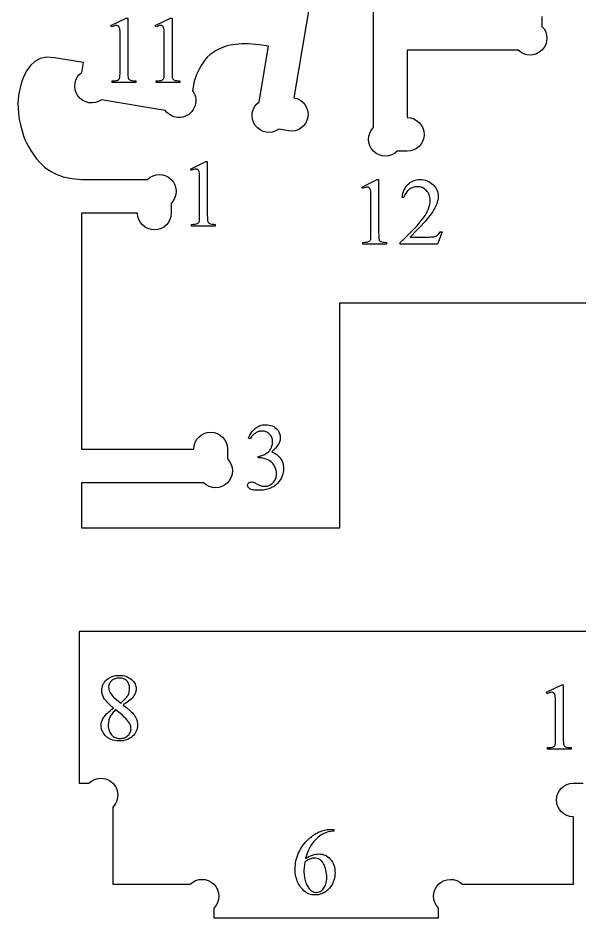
# Model space of a CAD drawing. Extents: x 7 to 905, y -397 to 592.
# Drawn here: x 644.4 to 724.3, y 313.2 to 441.4 of the extents above; entities that cross this region are included whole.
import ezdxf

# ---------------------------------------------------------------- set-up
doc = ezdxf.new("R2010")
doc.units = 0
doc.header["$MEASUREMENT"] = 0
doc.layers.add('EXT', color=1, linetype='CONTINUOUS')
doc.layers.add('TEXT', color=18, linetype='CONTINUOUS')

msp = doc.modelspace()

# ---------------------------------------------------------------- linework, layer by layer
at = {"layer": 'EXT'}
for points in [[(686.61, 447.48), (683.7, 430.05, -1), (682.91, 425.31), (681.53, 425.55, -1), (678.74, 429.45), (680.06, 437.38), (679.39, 437.49), (678.78, 437.57), (678.21, 437.63), (677.68, 437.67), (677.18, 437.7), (676.71, 437.71), (676.27, 437.7), (675.84, 437.68), (675.42, 437.64), (675.01, 437.59), (674.61, 437.52), (674.21, 437.43), (673.82, 437.31), (673.42, 437.16), (673.02, 436.97), (672.61, 436.75), (672.2, 436.49), (671.78, 436.18), (671.36, 435.8), (670.96, 435.34), (670.56, 434.78), (670.18, 434.12), (669.83, 433.34), (669.5, 432.42), (669.27, 431.03, -1), (665.36, 428.24), (656.28, 429.75, -1), (653.49, 433.66), (653.72, 435.05), (649.59, 435.73), (648.5, 435.81), (647.57, 435.62), (646.79, 435.21), (646.15, 434.63), (645.63, 433.91), (645.22, 433.11), (644.91, 432.27), (644.68, 431.44), (644.52, 430.65), (644.43, 429.9), (644.39, 429.2), (644.4, 428.54), (644.45, 427.91), (644.53, 427.31), (644.63, 426.74), (644.75, 426.19), (644.88, 425.66), (645.02, 425.14), (645.18, 424.63), (645.38, 424.12), (645.61, 423.61), (645.88, 423.08), (646.2, 422.53), (646.58, 421.96), (647.03, 421.36), (647.55, 420.76), (648.18, 420.17), (648.93, 419.63), (649.81, 419.16), (650.84, 418.78), (652.04, 418.53), (653.43, 418.42), (662.84, 418.42, -1), (666.23, 415.03), (666.23, 413.62, -1), (661.43, 413.62), (653.43, 413.62), (653.43, 380.02), (669.43, 380.02, -1), (674.23, 380.02), (674.23, 378.61, -1), (670.84, 375.22), (653.43, 375.22), (653.43, 368.82), (690.23, 368.82), (690.23, 400.82), (770.23, 400.82)], [(719.03, 441.62), (719.03, 440.21, -1), (715.64, 436.82), (699.83, 436.82), (699.83, 427.22, -1), (699.83, 422.42), (698.42, 422.42, -1), (695.03, 425.81), (695.03, 446.79, 0.920673)], [(733.1, 354.04), (653.1, 354.04), (653.1, 332.44), (654.5, 332.44, -1), (657.9, 329.04), (657.9, 318.04), (668.9, 318.04, -1), (672.3, 314.64), (672.3, 313.24), (704.3, 313.24), (704.3, 314.64, -1), (707.69, 318.04), (723.5, 318.04), (723.5, 327.64, -1), (723.5, 332.44), (724.9, 332.44, -1)]]:
    msp.add_lwpolyline(points, format="xyb", dxfattribs=at)
at = {"layer": 'TEXT'}
for points in [[(657.63, 440.32), (659.82, 441.39), (660.04, 441.39), (660.04, 433.79), (660.04, 433.45), (660.05, 433.18), (660.07, 432.98), (660.1, 432.85), (660.14, 432.76), (660.2, 432.69), (660.27, 432.62), (660.36, 432.56), (660.49, 432.52), (660.67, 432.49), (660.89, 432.46), (661.17, 432.45), (661.17, 432.21), (657.79, 432.21), (657.79, 432.45), (658.08, 432.46), (658.31, 432.49), (658.49, 432.52), (658.61, 432.56), (658.7, 432.61), (658.77, 432.67), (658.83, 432.74), (658.87, 432.82), (658.9, 432.94), (658.92, 433.14), (658.94, 433.43), (658.94, 433.79), (658.94, 438.65), (658.94, 439.1), (658.93, 439.46), (658.91, 439.73), (658.88, 439.91), (658.85, 440.01), (658.81, 440.1), (658.76, 440.17), (658.71, 440.22), (658.64, 440.27), (658.57, 440.3), (658.49, 440.32), (658.41, 440.32), (658.28, 440.31), (658.12, 440.27), (657.94, 440.21), (657.73, 440.12)], [(663.92, 440.32), (666.11, 441.39), (666.33, 441.39), (666.33, 433.79), (666.33, 433.45), (666.35, 433.18), (666.37, 432.98), (666.39, 432.85), (666.43, 432.76), (666.49, 432.69), (666.56, 432.62), (666.66, 432.56), (666.78, 432.52), (666.96, 432.49), (667.19, 432.46), (667.46, 432.45), (667.46, 432.21), (664.08, 432.21), (664.08, 432.45), (664.37, 432.46), (664.6, 432.49), (664.78, 432.52), (664.9, 432.56), (664.99, 432.61), (665.06, 432.67), (665.12, 432.74), (665.16, 432.82), (665.19, 432.94), (665.22, 433.14), (665.23, 433.43), (665.23, 433.79), (665.23, 438.65), (665.23, 439.1), (665.22, 439.46), (665.2, 439.73), (665.17, 439.91), (665.14, 440.01), (665.1, 440.1), (665.06, 440.17), (665, 440.22), (664.93, 440.27), (664.86, 440.3), (664.79, 440.32), (664.7, 440.32), (664.57, 440.31), (664.41, 440.27), (664.23, 440.21), (664.02, 440.12)], [(668.95, 419.88), (671.14, 420.95), (671.36, 420.95), (671.36, 413.35), (671.37, 413), (671.38, 412.73), (671.4, 412.53), (671.43, 412.4), (671.47, 412.32), (671.52, 412.24), (671.6, 412.17), (671.69, 412.12), (671.81, 412.07), (671.99, 412.04), (672.22, 412.02), (672.5, 412.01), (672.5, 411.76), (669.11, 411.76), (669.11, 412.01), (669.4, 412.02), (669.64, 412.04), (669.81, 412.07), (669.94, 412.12), (670.02, 412.17), (670.09, 412.23), (670.15, 412.3), (670.19, 412.37), (670.23, 412.5), (670.25, 412.7), (670.26, 412.98), (670.27, 413.35), (670.27, 418.2), (670.26, 418.65), (670.25, 419.01), (670.23, 419.28), (670.2, 419.47), (670.17, 419.57), (670.14, 419.65), (670.09, 419.72), (670.03, 419.78), (669.97, 419.82), (669.9, 419.85), (669.82, 419.87), (669.74, 419.88), (669.6, 419.86), (669.44, 419.83), (669.26, 419.76), (669.05, 419.67)], [(693.35, 417.32), (695.54, 418.39), (695.76, 418.39), (695.76, 410.79), (695.77, 410.45), (695.78, 410.18), (695.8, 409.98), (695.82, 409.85), (695.86, 409.76), (695.92, 409.68), (696, 409.62), (696.09, 409.56), (696.21, 409.52), (696.39, 409.48), (696.62, 409.46), (696.9, 409.45), (696.9, 409.2), (693.51, 409.2), (693.51, 409.45), (693.8, 409.46), (694.04, 409.48), (694.21, 409.52), (694.33, 409.56), (694.42, 409.61), (694.49, 409.67), (694.55, 409.74), (694.59, 409.82), (694.63, 409.94), (694.65, 410.14), (694.66, 410.43), (694.67, 410.79), (694.67, 415.65), (694.66, 416.1), (694.65, 416.46), (694.63, 416.73), (694.6, 416.91), (694.57, 417.01), (694.53, 417.09), (694.49, 417.17), (694.43, 417.22), (694.37, 417.27), (694.3, 417.3), (694.22, 417.32), (694.14, 417.32), (694, 417.31), (693.84, 417.27), (693.66, 417.21), (693.45, 417.12)], [(704.79, 410.94), (704.16, 409.2), (698.85, 409.2), (698.85, 409.45), (699.41, 409.97), (699.93, 410.47), (700.41, 410.94), (700.84, 411.39), (701.23, 411.82), (701.58, 412.22), (701.89, 412.59), (702.15, 412.94), (702.37, 413.28), (702.56, 413.6), (702.73, 413.92), (702.86, 414.24), (702.97, 414.54), (703.04, 414.84), (703.09, 415.13), (703.1, 415.42), (703.09, 415.63), (703.07, 415.83), (703.03, 416.02), (702.97, 416.2), (702.9, 416.37), (702.81, 416.53), (702.7, 416.68), (702.58, 416.82), (702.44, 416.95), (702.3, 417.07), (702.16, 417.16), (702, 417.24), (701.84, 417.3), (701.68, 417.34), (701.5, 417.37), (701.32, 417.37), (701.16, 417.37), (701, 417.35), (700.84, 417.32), (700.69, 417.28), (700.55, 417.22), (700.4, 417.16), (700.27, 417.08), (700.13, 416.99), (700, 416.88), (699.89, 416.77), (699.77, 416.64), (699.67, 416.51), (699.58, 416.36), (699.5, 416.2), (699.42, 416.03), (699.35, 415.85), (699.11, 415.85), (699.16, 416.15), (699.22, 416.43), (699.3, 416.69), (699.4, 416.93), (699.52, 417.16), (699.65, 417.37), (699.8, 417.56), (699.96, 417.73), (700.14, 417.89), (700.32, 418.02), (700.52, 418.13), (700.73, 418.23), (700.95, 418.3), (701.18, 418.35), (701.42, 418.38), (701.68, 418.39), (701.94, 418.38), (702.2, 418.35), (702.45, 418.29), (702.68, 418.21), (702.9, 418.12), (703.11, 417.99), (703.31, 417.85), (703.5, 417.69), (703.68, 417.51), (703.82, 417.32), (703.95, 417.12), (704.05, 416.92), (704.13, 416.71), (704.19, 416.49), (704.23, 416.26), (704.24, 416.03), (704.23, 415.86), (704.22, 415.69), (704.19, 415.51), (704.16, 415.34), (704.11, 415.17), (704.06, 415), (703.99, 414.83), (703.92, 414.66), (703.79, 414.39), (703.63, 414.11), (703.46, 413.84), (703.27, 413.55), (703.07, 413.27), (702.84, 412.98), (702.59, 412.68), (702.33, 412.38), (701.58, 411.57), (700.98, 410.94), (700.54, 410.48), (700.26, 410.21), (702.61, 410.21), (702.94, 410.21), (703.22, 410.22), (703.45, 410.24), (703.62, 410.26), (703.76, 410.29), (703.89, 410.34), (704.02, 410.4), (704.14, 410.48), (704.25, 410.57), (704.35, 410.67), (704.45, 410.8), (704.54, 410.94)], [(677.23, 381.58), (677.33, 381.8), (677.43, 382.01), (677.54, 382.21), (677.66, 382.39), (677.79, 382.56), (677.92, 382.71), (678.06, 382.86), (678.2, 382.99), (678.35, 383.1), (678.51, 383.2), (678.68, 383.29), (678.86, 383.36), (679.05, 383.41), (679.24, 383.45), (679.45, 383.47), (679.66, 383.48), (679.93, 383.47), (680.17, 383.44), (680.4, 383.38), (680.62, 383.3), (680.82, 383.21), (681, 383.08), (681.17, 382.94), (681.32, 382.78), (681.43, 382.64), (681.51, 382.51), (681.59, 382.37), (681.65, 382.23), (681.7, 382.09), (681.73, 381.95), (681.75, 381.8), (681.76, 381.65), (681.76, 381.53), (681.74, 381.41), (681.72, 381.28), (681.68, 381.16), (681.64, 381.03), (681.59, 380.91), (681.52, 380.78), (681.45, 380.66), (681.37, 380.53), (681.28, 380.4), (681.07, 380.14), (680.82, 379.89), (680.53, 379.62), (680.73, 379.54), (680.92, 379.44), (681.09, 379.34), (681.25, 379.23), (681.41, 379.11), (681.54, 378.98), (681.67, 378.84), (681.78, 378.69), (681.88, 378.54), (681.97, 378.38), (682.04, 378.21), (682.1, 378.04), (682.15, 377.86), (682.18, 377.67), (682.2, 377.48), (682.21, 377.27), (682.19, 376.99), (682.16, 376.71), (682.1, 376.44), (682.02, 376.18), (681.91, 375.94), (681.79, 375.7), (681.64, 375.47), (681.46, 375.25), (681.34, 375.12), (681.21, 374.99), (681.07, 374.87), (680.92, 374.76), (680.77, 374.66), (680.61, 374.57), (680.45, 374.49), (680.28, 374.41), (680.1, 374.35), (679.91, 374.29), (679.72, 374.24), (679.52, 374.2), (679.31, 374.17), (679.1, 374.15), (678.88, 374.14), (678.65, 374.14), (678.44, 374.14), (678.24, 374.15), (678.05, 374.17), (677.89, 374.19), (677.74, 374.22), (677.62, 374.26), (677.51, 374.31), (677.42, 374.36), (677.27, 374.48), (677.22, 374.53), (677.17, 374.59), (677.13, 374.66), (677.11, 374.72), (677.09, 374.78), (677.09, 374.85), (677.1, 374.94), (677.13, 375.03), (677.18, 375.11), (677.24, 375.18), (677.33, 375.25), (677.42, 375.29), (677.51, 375.32), (677.62, 375.33), (677.79, 375.32), (677.96, 375.28), (678.14, 375.2), (678.47, 375.03), (678.81, 374.87), (678.93, 374.82), (679.02, 374.79), (679.14, 374.75), (679.27, 374.73), (679.41, 374.72), (679.54, 374.71), (679.71, 374.72), (679.87, 374.75), (680.03, 374.79), (680.18, 374.84), (680.32, 374.92), (680.46, 375.01), (680.59, 375.11), (680.72, 375.24), (680.84, 375.37), (680.94, 375.51), (681.03, 375.66), (681.1, 375.81), (681.15, 375.97), (681.19, 376.13), (681.22, 376.3), (681.22, 376.48), (681.21, 376.74), (681.16, 377), (681.09, 377.25), (680.99, 377.5), (680.9, 377.67), (680.81, 377.83), (680.71, 377.96), (680.61, 378.06), (680.46, 378.19), (680.27, 378.32), (680.06, 378.43), (679.83, 378.55), (679.58, 378.64), (679.33, 378.71), (679.07, 378.75), (678.81, 378.76), (678.6, 378.76), (678.6, 378.96), (678.73, 378.98), (678.86, 379.01), (679.13, 379.09), (679.39, 379.2), (679.65, 379.34), (679.78, 379.42), (679.9, 379.5), (680.01, 379.59), (680.11, 379.68), (680.2, 379.78), (680.28, 379.88), (680.36, 379.98), (680.42, 380.09), (680.48, 380.2), (680.52, 380.31), (680.57, 380.43), (680.6, 380.55), (680.63, 380.67), (680.64, 380.79), (680.66, 380.92), (680.66, 381.05), (680.65, 381.22), (680.63, 381.38), (680.6, 381.53), (680.55, 381.67), (680.49, 381.8), (680.42, 381.93), (680.33, 382.05), (680.23, 382.16), (680.12, 382.25), (680, 382.34), (679.88, 382.41), (679.75, 382.47), (679.61, 382.52), (679.47, 382.55), (679.32, 382.57), (679.17, 382.58), (679.04, 382.57), (678.91, 382.56), (678.79, 382.54), (678.67, 382.51), (678.56, 382.47), (678.44, 382.42), (678.33, 382.37), (678.22, 382.3), (678.12, 382.23), (678.01, 382.15), (677.91, 382.06), (677.81, 381.96), (677.72, 381.85), (677.62, 381.73), (677.45, 381.48)], [(658.02, 343.14), (657.53, 343.56), (657.33, 343.75), (657.14, 343.93), (656.98, 344.1), (656.84, 344.26), (656.73, 344.41), (656.64, 344.55), (656.57, 344.68), (656.51, 344.82), (656.45, 344.95), (656.41, 345.09), (656.38, 345.23), (656.35, 345.37), (656.34, 345.51), (656.33, 345.65), (656.34, 345.86), (656.38, 346.07), (656.43, 346.27), (656.5, 346.47), (656.6, 346.65), (656.71, 346.83), (656.85, 347), (657.01, 347.16), (657.19, 347.31), (657.38, 347.44), (657.58, 347.55), (657.8, 347.63), (658.03, 347.7), (658.28, 347.75), (658.54, 347.78), (658.81, 347.79), (659.07, 347.78), (659.33, 347.76), (659.57, 347.71), (659.79, 347.65), (660, 347.56), (660.2, 347.46), (660.39, 347.34), (660.56, 347.2), (660.72, 347.05), (660.85, 346.9), (660.97, 346.74), (661.06, 346.57), (661.13, 346.4), (661.18, 346.22), (661.22, 346.04), (661.23, 345.86), (661.22, 345.73), (661.2, 345.6), (661.17, 345.47), (661.14, 345.35), (661.09, 345.22), (661.02, 345.09), (660.95, 344.96), (660.87, 344.83), (660.77, 344.69), (660.64, 344.55), (660.49, 344.41), (660.31, 344.26), (660.12, 344.1), (659.89, 343.94), (659.65, 343.77), (659.37, 343.59), (659.91, 343.16), (660.34, 342.79), (660.53, 342.61), (660.68, 342.45), (660.81, 342.31), (660.92, 342.17), (661.04, 342), (661.14, 341.83), (661.23, 341.65), (661.3, 341.48), (661.35, 341.3), (661.39, 341.12), (661.42, 340.93), (661.42, 340.74), (661.41, 340.51), (661.38, 340.29), (661.32, 340.07), (661.24, 339.86), (661.14, 339.67), (661.02, 339.48), (660.87, 339.29), (660.7, 339.12), (660.51, 338.96), (660.31, 338.83), (660.09, 338.71), (659.86, 338.62), (659.62, 338.54), (659.36, 338.49), (659.09, 338.46), (658.8, 338.45), (658.49, 338.46), (658.2, 338.5), (657.92, 338.56), (657.66, 338.65), (657.54, 338.7), (657.42, 338.76), (657.31, 338.83), (657.2, 338.9), (657.09, 338.98), (656.99, 339.06), (656.9, 339.15), (656.81, 339.25), (656.67, 339.41), (656.56, 339.58), (656.46, 339.75), (656.38, 339.93), (656.31, 340.1), (656.27, 340.28), (656.24, 340.47), (656.23, 340.66), (656.24, 340.81), (656.26, 340.96), (656.29, 341.11), (656.33, 341.25), (656.39, 341.4), (656.46, 341.55), (656.54, 341.7), (656.64, 341.84), (656.75, 341.99), (656.87, 342.14), (657.02, 342.3), (657.18, 342.46), (657.36, 342.63), (657.56, 342.79), (657.78, 342.97)], [(659.06, 343.85), (659.42, 344.19), (659.71, 344.49), (659.83, 344.63), (659.93, 344.76), (660.01, 344.87), (660.07, 344.98), (660.16, 345.2), (660.23, 345.42), (660.27, 345.67), (660.28, 345.92), (660.28, 346.09), (660.26, 346.25), (660.23, 346.4), (660.19, 346.54), (660.13, 346.67), (660.06, 346.8), (659.98, 346.91), (659.89, 347.01), (659.79, 347.11), (659.68, 347.19), (659.56, 347.25), (659.43, 347.31), (659.29, 347.35), (659.14, 347.38), (658.99, 347.4), (658.82, 347.41), (658.66, 347.4), (658.5, 347.38), (658.35, 347.35), (658.21, 347.31), (658.08, 347.26), (657.95, 347.19), (657.83, 347.11), (657.72, 347.02), (657.62, 346.92), (657.54, 346.81), (657.46, 346.7), (657.4, 346.59), (657.36, 346.48), (657.32, 346.35), (657.3, 346.23), (657.3, 346.1), (657.31, 345.93), (657.34, 345.76), (657.4, 345.58), (657.47, 345.41), (657.57, 345.24), (657.69, 345.07), (657.82, 344.91), (657.97, 344.75)], [(719.66, 345.38), (721.85, 346.45), (722.07, 346.45), (722.07, 338.85), (722.07, 338.5), (722.08, 338.23), (722.1, 338.03), (722.13, 337.9), (722.17, 337.82), (722.23, 337.74), (722.3, 337.67), (722.39, 337.62), (722.52, 337.57), (722.69, 337.54), (722.92, 337.52), (723.2, 337.51), (723.2, 337.26), (719.82, 337.26), (719.82, 337.51), (720.11, 337.52), (720.34, 337.54), (720.52, 337.57), (720.64, 337.62), (720.72, 337.67), (720.8, 337.73), (720.85, 337.8), (720.9, 337.87), (720.93, 338), (720.95, 338.2), (720.97, 338.48), (720.97, 338.85), (720.97, 343.7), (720.97, 344.15), (720.95, 344.51), (720.93, 344.78), (720.9, 344.97), (720.88, 345.06), (720.84, 345.15), (720.79, 345.22), (720.73, 345.28), (720.67, 345.32), (720.6, 345.35), (720.52, 345.37), (720.44, 345.38), (720.3, 345.36), (720.15, 345.33), (719.96, 345.26), (719.76, 345.17)], [(658.33, 342.89), (658.2, 342.77), (658.07, 342.65), (657.96, 342.53), (657.85, 342.4), (657.75, 342.28), (657.67, 342.14), (657.59, 342.01), (657.52, 341.88), (657.45, 341.74), (657.4, 341.6), (657.35, 341.45), (657.32, 341.31), (657.29, 341.16), (657.27, 341), (657.25, 340.85), (657.25, 340.69), (657.26, 340.48), (657.28, 340.28), (657.32, 340.1), (657.37, 339.92), (657.43, 339.75), (657.51, 339.6), (657.61, 339.45), (657.72, 339.32), (657.84, 339.2), (657.97, 339.1), (658.1, 339.01), (658.25, 338.94), (658.4, 338.88), (658.56, 338.84), (658.73, 338.81), (658.91, 338.81), (659.08, 338.81), (659.25, 338.83), (659.41, 338.86), (659.55, 338.91), (659.69, 338.96), (659.82, 339.03), (659.94, 339.12), (660.06, 339.21), (660.16, 339.32), (660.25, 339.42), (660.32, 339.54), (660.38, 339.66), (660.43, 339.78), (660.46, 339.92), (660.48, 340.05), (660.49, 340.19), (660.48, 340.31), (660.47, 340.43), (660.45, 340.54), (660.43, 340.65), (660.39, 340.75), (660.35, 340.85), (660.3, 340.95), (660.24, 341.05), (660.1, 341.23), (659.94, 341.43), (659.75, 341.64), (659.52, 341.86), (659.27, 342.1), (658.99, 342.35), (658.67, 342.61)], [(689.37, 325.86), (689.37, 325.62), (688.96, 325.56), (688.58, 325.49), (688.41, 325.44), (688.24, 325.39), (688.09, 325.33), (687.94, 325.27), (687.81, 325.2), (687.67, 325.12), (687.39, 324.94), (687.12, 324.72), (686.85, 324.47), (686.59, 324.19), (686.35, 323.9), (686.14, 323.59), (685.95, 323.27), (685.78, 322.92), (685.63, 322.55), (685.49, 322.14), (685.36, 321.7), (685.6, 321.85), (685.84, 321.99), (686.08, 322.1), (686.32, 322.19), (686.56, 322.26), (686.8, 322.32), (687.04, 322.35), (687.28, 322.36), (687.5, 322.34), (687.72, 322.31), (687.93, 322.25), (688.14, 322.17), (688.33, 322.07), (688.52, 321.94), (688.7, 321.79), (688.88, 321.61), (689.04, 321.42), (689.17, 321.21), (689.29, 321), (689.38, 320.76), (689.46, 320.52), (689.51, 320.26), (689.54, 319.99), (689.55, 319.7), (689.54, 319.42), (689.51, 319.15), (689.46, 318.88), (689.38, 318.62), (689.29, 318.37), (689.17, 318.12), (689.03, 317.88), (688.87, 317.64), (688.77, 317.51), (688.66, 317.38), (688.54, 317.26), (688.43, 317.15), (688.3, 317.05), (688.18, 316.96), (688.05, 316.87), (687.91, 316.8), (687.78, 316.73), (687.63, 316.67), (687.49, 316.63), (687.34, 316.59), (687.18, 316.56), (687.02, 316.53), (686.86, 316.52), (686.69, 316.52), (686.47, 316.53), (686.25, 316.55), (686.04, 316.6), (685.84, 316.67), (685.65, 316.75), (685.47, 316.86), (685.29, 316.98), (685.13, 317.13), (684.97, 317.28), (684.83, 317.43), (684.7, 317.6), (684.58, 317.76), (684.46, 317.94), (684.36, 318.12), (684.26, 318.3), (684.18, 318.49), (684.11, 318.69), (684.04, 318.89), (683.99, 319.09), (683.94, 319.3), (683.91, 319.52), (683.89, 319.74), (683.87, 319.97), (683.87, 320.21), (683.87, 320.51), (683.9, 320.8), (683.93, 321.1), (683.99, 321.38), (684.05, 321.67), (684.14, 321.95), (684.24, 322.23), (684.35, 322.5), (684.48, 322.77), (684.62, 323.03), (684.77, 323.28), (684.94, 323.53), (685.12, 323.77), (685.31, 324), (685.52, 324.22), (685.73, 324.43), (685.96, 324.64), (686.18, 324.82), (686.4, 324.99), (686.61, 325.14), (686.83, 325.27), (687.04, 325.39), (687.25, 325.49), (687.46, 325.57), (687.66, 325.64), (687.86, 325.7), (688.06, 325.75), (688.25, 325.79), (688.44, 325.82), (688.63, 325.84), (688.81, 325.86), (688.99, 325.86)], [(685.25, 321.21), (685.19, 320.79), (685.16, 320.41), (685.13, 320.06), (685.13, 319.77), (685.14, 319.44), (685.19, 319.1), (685.26, 318.75), (685.36, 318.38), (685.42, 318.2), (685.49, 318.03), (685.57, 317.87), (685.66, 317.71), (685.75, 317.57), (685.84, 317.44), (685.95, 317.31), (686.06, 317.2), (686.15, 317.13), (686.24, 317.06), (686.34, 317.01), (686.44, 316.97), (686.54, 316.93), (686.65, 316.91), (686.77, 316.89), (686.89, 316.89), (687.03, 316.9), (687.17, 316.92), (687.3, 316.96), (687.43, 317.02), (687.56, 317.1), (687.68, 317.19), (687.8, 317.3), (687.92, 317.43), (688.02, 317.57), (688.12, 317.73), (688.19, 317.91), (688.26, 318.09), (688.31, 318.29), (688.34, 318.51), (688.37, 318.74), (688.37, 318.98), (688.37, 319.26), (688.34, 319.53), (688.31, 319.79), (688.26, 320.04), (688.2, 320.28), (688.12, 320.52), (688.03, 320.74), (687.92, 320.95), (687.8, 321.14), (687.67, 321.31), (687.53, 321.45), (687.38, 321.57), (687.21, 321.66), (687.03, 321.73), (686.84, 321.77), (686.64, 321.78), (686.51, 321.77), (686.38, 321.75), (686.24, 321.72), (686.1, 321.67), (685.94, 321.6), (685.74, 321.51), (685.51, 321.38)]]:
    msp.add_lwpolyline(points, close=True, dxfattribs=at)

doc.saveas('drawing.dxf')
